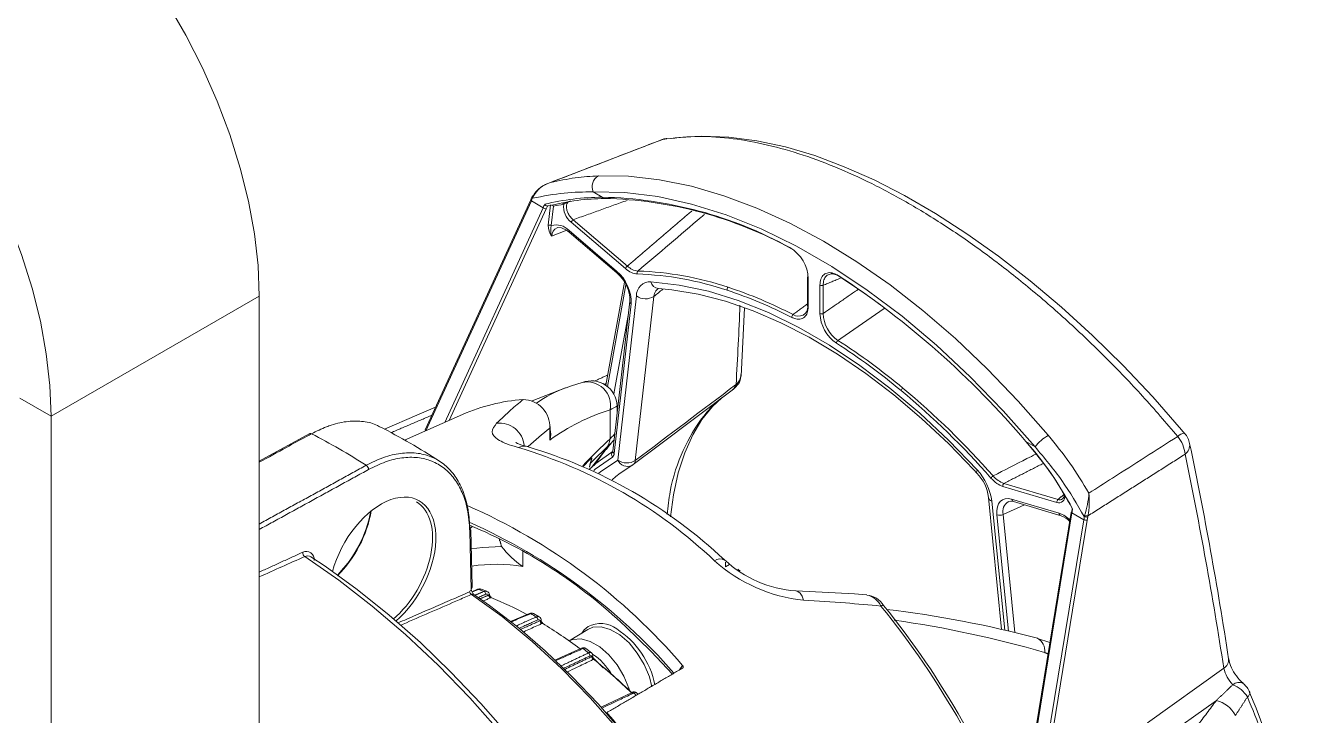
# Model space of a CAD drawing. Extents: x 8 to 113, y 2 to 87.
# Drawn here: x 81.87 to 87.28, y 72.21 to 75.14 of the extents above; entities that cross this region are included whole.
import ezdxf

# ---------------------------------------------------------------- set-up
doc = ezdxf.new("R2010")
doc.units = 0
doc.header["$MEASUREMENT"] = 0
doc.layers.add('OBJECT', color=7, linetype='CONTINUOUS')

msp = doc.modelspace()

# ---------------------------------------------------------------- linework, layer by layer
at = {"layer": 'OBJECT', "linetype": 'Continuous', "lineweight": 15}
for p, q in [((84.5669, 74.6543), (84.0842, 74.4686)), ((84.5871, 74.6606), (84.5897, 74.661)), ((84.0121, 74.4), (83.5643, 73.4232)), ((84.2768, 74.4336), (84.3157, 74.4111)), ((84.0147, 74.3952), (83.567, 73.4189)), ((83.6468, 73.4541), (84.0649, 74.3662)), ((84.0775, 74.3613), (83.6654, 73.4624)), ((84.0649, 74.3662), (84.0147, 74.3952)), ((84.0863, 74.2917), (84.0961, 74.378)), ((84.1089, 74.3731), (84.0995, 74.2903)), ((84.414, 74.1076), (84.1841, 74.3044)), ((84.1926, 74.3153), (84.4225, 74.1185)), ((84.1655, 74.2704), (84.1009, 74.2452)), ((84.1746, 74.2696), (84.3769, 74.0965)), ((84.1757, 74.2626), (84.378, 74.0894)), ((84.1757, 74.2626), (84.1759, 74.2625)), ((84.4108, 74.0497), (84.3311, 73.6119)), ((84.4164, 74.0382), (84.3378, 73.6066)), ((85.1875, 74.0698), (85.1875, 73.9501)), ((85.1904, 74.0657), (85.1904, 73.946)), ((85.2402, 73.9172), (85.2402, 74.0369)), ((85.2542, 74.0368), (85.2542, 73.9171)), ((81.975, 73.4803), (82.8589, 73.9906)), ((82.8589, 69.0922), (82.8589, 73.9906)), ((84.4331, 73.9686), (84.361, 73.3323)), ((84.3816, 73.2941), (84.4606, 73.9914)), ((84.5351, 73.9892), (84.4561, 73.292)), ((84.365, 73.5754), (84.4272, 73.9169)), ((84.4388, 73.9582), (84.3667, 73.3219)), ((84.1596, 73.6006), (84.0185, 73.5453)), ((81.975, 73.4803), (81.8421, 73.5571)), ((81.975, 66.4184), (81.975, 73.4803)), ((83.7227, 73.4877), (83.4753, 73.3783)), ((84.3494, 73.5074), (84.3494, 73.3847)), ((84.3796, 73.4966), (84.3796, 73.5237)), ((84.3814, 73.511), (84.3796, 73.5102)), ((84.0933, 73.4302), (84.0933, 73.3787)), ((84.0951, 73.4048), (84.0951, 73.4362)), ((83.0741, 73.4064), (82.8589, 73.2891)), ((86.115, 73.3724), (86.1539, 73.35)), ((84.2696, 73.2626), (84.3272, 73.3353)), ((84.4452, 73.2734), (84.3915, 73.2383)), ((85.9067, 73.2387), (85.9069, 73.2385)), ((86.2466, 73.1137), (86.0167, 73.1823)), ((86.0219, 73.1952), (86.2517, 73.1266)), ((85.9557, 73.1354), (86.0119, 72.5739)), ((85.9701, 73.12), (86.0251, 72.5711)), ((86.1096, 73.1032), (86.0182, 73.0627)), ((86.0538, 73.1284), (86.2561, 73.068)), ((86.0622, 73.1174), (86.2645, 73.057)), ((86.0414, 72.5676), (85.9919, 73.0616)), ((86.0182, 73.0627), (86.0685, 72.5613)), ((86.3074, 73.0719), (86.1229, 71.9431)), ((86.3107, 73.0697), (86.1262, 71.9409)), ((86.361, 73.0407), (86.3107, 73.0697)), ((83.7645, 73.012), (83.7534, 73.0032)), ((83.7589, 72.7438), (83.7534, 72.991)), ((83.7632, 72.757), (83.7578, 72.9972)), ((86.1764, 71.9119), (86.361, 73.0407)), ((86.3753, 73.0387), (86.1908, 71.91)), ((83.8794, 72.9602), (83.8794, 72.9513)), ((83.979, 72.842), (83.979, 72.9074)), ((84.8385, 72.8407), (84.8385, 72.8607)), ((84.8385, 72.8407), (84.8561, 72.851)), ((84.8915, 72.8301), (84.9013, 72.8221)), ((83.7865, 72.7449), (83.7619, 72.7349)), ((83.8253, 72.7365), (83.8012, 72.7455)), ((84.007, 72.6421), (83.9262, 72.6078)), ((84.0483, 72.6278), (84.024, 72.6419)), ((84.2549, 72.5749), (84.175, 72.5264)), ((86.217, 72.5189), (86.1638, 72.5363)), ((84.2279, 72.4946), (84.1148, 72.4441)), ((84.2699, 72.475), (84.2461, 72.4937)), ((84.6443, 72.4028), (84.657, 72.4209)), ((86.6308, 72.1775), (86.9553, 72.4093)), ((84.4424, 72.3066), (84.3106, 72.2443)), ((84.4677, 72.2989), (84.4612, 72.3055)), ((86.9237, 72.2728), (86.6847, 72.1021))]:
    msp.add_line(p, q, dxfattribs=at)
at = {"layer": 'OBJECT', "linetype": 'Continuous', "lineweight": 15, "flags": 128}
for points in [[(82.8589, 73.9906), (82.8538, 74.1207), (82.8386, 74.2556), (82.8133, 74.3941), (82.7783, 74.535), (82.7338, 74.6772), (82.6801, 74.8194), (82.6178, 74.9604), (82.5474, 75.099), (82.4694, 75.234), (82.3846, 75.3643), (82.2937, 75.4888), (82.1973, 75.6063), (82.0965, 75.716), (81.992, 75.8168), (81.8846, 75.9079), (81.7754, 75.9885), (81.6653, 76.0579)], [(81.975, 73.4803), (81.9699, 73.6104), (81.9547, 73.7453), (81.9295, 73.8838), (81.8944, 74.0248), (81.8499, 74.1669), (81.7962, 74.3091), (81.7339, 74.4501), (81.6635, 74.5887), (81.5855, 74.7238), (81.5007, 74.8541), (81.4098, 74.9785), (81.3135, 75.0961), (81.2126, 75.2057), (81.1081, 75.3065), (81.0007, 75.3976), (80.8916, 75.4782), (80.7814, 75.5477)], [(86.7887, 73.4072), (86.7762, 73.4225), (86.6538, 73.5622), (86.5274, 73.6962), (86.3978, 73.8236), (86.2659, 73.9439), (86.1326, 74.0563), (85.9986, 74.1604), (85.8647, 74.2556), (85.7316, 74.3415), (85.5999, 74.4179), (85.4706, 74.4843), (85.3438, 74.5407), (85.2183, 74.5875), (85.0943, 74.6243), (84.9725, 74.6507), (84.8533, 74.6662), (84.7375, 74.6703), (84.6261, 74.6629), (84.609, 74.6599)], [(84.5666, 74.655), (84.5672, 74.6553), (84.5729, 74.6568)], [(84.5729, 74.6568), (84.5865, 74.6605), (84.5871, 74.6606)], [(84.3, 74.5018), (84.4277, 74.4997), (84.5594, 74.4849), (84.6944, 74.4575), (84.8322, 74.4175), (84.972, 74.3651), (85.1131, 74.3007), (85.255, 74.2245), (85.3969, 74.1369), (85.538, 74.0383), (85.6778, 73.9293), (85.8156, 73.8102), (85.9506, 73.6818), (86.0823, 73.5445), (86.21, 73.3992)], [(84.0147, 74.3952), (84.0135, 74.3963), (84.0126, 74.3974), (84.0121, 74.3984), (84.0119, 74.3994), (84.0121, 74.4)], [(84.0172, 74.4114), (84.016, 74.4086), (84.0121, 74.4)], [(84.0198, 74.4066), (84.0186, 74.4077), (84.0177, 74.4088), (84.0172, 74.4099), (84.0171, 74.4108), (84.0172, 74.4115)], [(84.0192, 74.4158), (84.0178, 74.4127), (84.0173, 74.4114)], [(84.0215, 74.4114), (84.0204, 74.4124), (84.0196, 74.4135), (84.0192, 74.4144), (84.0191, 74.4153), (84.0192, 74.4158), (84.0193, 74.416), (84.02, 74.4165), (84.0209, 74.4168), (84.0221, 74.4169)], [(86.1539, 73.35), (86.0186, 73.5035), (85.8788, 73.6477), (85.7353, 73.7818), (85.5888, 73.905), (85.4403, 74.0166), (85.2905, 74.1161), (85.1402, 74.2028), (84.9904, 74.2763), (84.8419, 74.3362), (84.6954, 74.382), (84.5519, 74.4137), (84.4121, 74.4309), (84.2768, 74.4336)], [(84.124, 74.2804), (84.1275, 74.2823), (84.1424, 74.2815), (84.1646, 74.2711), (84.1757, 74.2626)], [(85.498, 73.9539), (85.4271, 74.0049), (85.324, 74.0737)], [(84.5225, 74.052), (84.643, 74.0379), (84.7667, 74.0111), (84.8931, 73.972), (85.0212, 73.9206), (85.1505, 73.8573), (85.2802, 73.7824), (85.4095, 73.6965), (85.5376, 73.5999), (85.6639, 73.4932), (85.7877, 73.377), (85.9081, 73.2521)], [(84.5506, 74.0218), (84.551, 74.0223), (84.5534, 74.0225), (84.555, 74.0223)], [(84.5546, 74.0225), (84.6115, 74.0173), (84.7237, 73.9988), (84.8388, 73.9692), (84.956, 73.9288), (85.0748, 73.8776), (85.1947, 73.816), (85.315, 73.7441), (85.435, 73.6624), (85.5541, 73.5713), (85.6716, 73.4713), (85.787, 73.3627), (85.8938, 73.2526), (85.9067, 73.2387)], [(84.9054, 73.65), (84.9148, 73.8247), (84.9192, 73.9415)], [(84.2298, 73.6238), (84.1847, 73.6099), (84.1621, 73.6004)], [(84.4471, 73.2747), (84.5537, 73.3552), (84.873, 73.5959)], [(84.8708, 73.5943), (84.8766, 73.5988), (84.8778, 73.6001)], [(84.605, 73.0529), (84.6179, 73.1462), (84.6387, 73.2397), (84.6663, 73.325), (84.7, 73.401), (84.7392, 73.4665), (84.7835, 73.5217), (84.8242, 73.5592)], [(83.6079, 73.5183), (83.5284, 73.4843), (83.3908, 73.4254)], [(83.5666, 73.4186), (83.5656, 73.4195), (83.5648, 73.4206), (83.5643, 73.4217), (83.5641, 73.4226), (83.5643, 73.4232)], [(86.7891, 73.4082), (86.7892, 73.408), (86.7893, 73.4078)], [(83.998, 73.3515), (83.9746, 73.358), (83.9563, 73.3651), (83.9492, 73.3688), (83.9497, 73.3683)], [(84.2604, 73.2539), (84.289, 73.2797), (84.3626, 73.3325)], [(84.2677, 73.2828), (84.2854, 73.301), (84.3283, 73.3415)], [(84.2811, 73.2712), (84.3168, 73.3211), (84.3285, 73.3344)], [(84.3272, 73.3353), (84.3346, 73.3424), (84.3378, 73.3464)], [(84.338, 73.3462), (84.3465, 73.3575), (84.3546, 73.3674)], [(84.3609, 73.3325), (84.3607, 73.3309), (84.3608, 73.331)], [(84.3586, 73.3071), (84.286, 73.255), (84.2805, 73.2503)], [(84.301, 73.238), (84.3077, 73.2436), (84.3816, 73.2941)], [(84.3915, 73.2383), (84.3735, 73.2243), (84.3572, 73.2106)], [(85.9081, 73.2521), (85.9059, 73.2465), (85.9054, 73.242), (85.9065, 73.2389), (85.9067, 73.2387)], [(86.0419, 73.1168), (86.0496, 73.1193), (86.0622, 73.1174)], [(86.3074, 73.0719), (86.3074, 73.072), (86.3078, 73.0724), (86.3084, 73.0726), (86.3094, 73.0728)], [(86.3107, 73.0697), (86.3095, 73.0702), (86.3085, 73.0707), (86.3078, 73.0712), (86.3074, 73.0716), (86.3074, 73.0719)], [(84.9117, 70.1925), (84.8579, 70.3789), (84.7952, 70.5659), (84.7237, 70.7528), (84.6438, 70.9385), (84.5558, 71.1222), (84.4602, 71.3032), (84.3574, 71.4805), (84.2479, 71.6532), (84.1322, 71.8208), (84.0108, 71.9822), (83.8843, 72.1369), (83.7533, 72.284), (83.6183, 72.4229), (83.4801, 72.5529), (83.3392, 72.6735), (83.1964, 72.784), (83.0522, 72.884)], [(84.9219, 70.2225), (84.9049, 70.2852), (84.8509, 70.4617), (84.7889, 70.6384), (84.7191, 70.8146), (84.6419, 70.9895), (84.5576, 71.1625), (84.4665, 71.3328), (84.369, 71.4997), (84.2655, 71.6626), (84.1564, 71.8207), (84.0421, 71.9735), (83.9232, 72.1202), (83.8001, 72.2604), (83.6732, 72.3934), (83.5432, 72.5186), (83.4105, 72.6357), (83.2756, 72.7439), (83.1391, 72.843), (83.0788, 72.8832)], [(83.8877, 72.927), (83.8065, 72.9233), (83.7596, 72.9167)], [(85.0941, 70.8818), (85.0332, 71.0505), (84.9632, 71.2183), (84.8847, 71.3843), (84.7981, 71.5473), (84.704, 71.7064), (84.603, 71.8605), (84.4958, 72.0086), (84.3829, 72.1499), (84.2651, 72.2833), (84.1432, 72.4082), (84.018, 72.5236), (83.8902, 72.6288), (83.7606, 72.7233)], [(85.0999, 70.8889), (85.0715, 70.9706), (85.0117, 71.1255), (84.9444, 71.2793), (84.8699, 71.4313), (84.7888, 71.5804), (84.7014, 71.7261), (84.6081, 71.8674), (84.5095, 72.0037), (84.4061, 72.1342), (84.2985, 72.2583), (84.1871, 72.3751), (84.0727, 72.4842), (83.9557, 72.585), (83.8369, 72.6768), (83.7709, 72.7234)], [(85.1383, 72.7379), (85.1466, 72.7359), (85.1561, 72.7283), (85.1643, 72.7155), (85.1709, 72.6983)], [(85.4392, 72.7215), (85.3876, 72.7252), (85.1387, 72.7379)], [(85.5105, 72.6766), (85.51, 72.677), (85.5084, 72.6772), (85.506, 72.6768), (85.5031, 72.6757), (85.4995, 72.674)], [(84.2284, 72.5588), (84.2388, 72.5726), (84.2556, 72.5867)], [(84.5268, 72.3309), (84.5158, 72.3736), (84.4941, 72.4254), (84.4647, 72.4743), (84.4294, 72.5172), (84.3903, 72.5513), (84.3499, 72.5746), (84.3109, 72.5856), (84.2755, 72.5835), (84.2549, 72.5749)], [(84.4144, 72.5863), (84.5238, 72.4811), (84.6142, 72.3851)], [(84.175, 72.5262), (84.191, 72.5324), (84.2261, 72.5344), (84.2648, 72.5235), (84.3048, 72.5004), (84.3435, 72.4666), (84.3785, 72.4241), (84.4076, 72.3757), (84.4291, 72.3244), (84.4324, 72.3137)], [(84.3194, 72.4116), (84.2834, 72.4484), (84.2776, 72.4521)], [(87.1833, 70.795), (87.2084, 70.8611), (87.2413, 70.9799), (87.2646, 71.1053), (87.2779, 71.2366), (87.2811, 71.3725), (87.2741, 71.5121), (87.257, 71.6537), (87.2302, 71.7976), (87.1937, 71.9438), (87.1478, 72.0915), (87.093, 72.2397), (87.0641, 72.3071)]]:
    msp.add_lwpolyline(points, dxfattribs=at)
at = {"layer": 'OBJECT', "linetype": 'Continuous', "lineweight": 15}
for centre, radius, start, end in [((84.6029, 74.5618), 0.1, 102.4577, 111.0242), ((84.1288, 74.3583), 0.1197, 105.7161, 153.6934), ((84.1288, 74.354), 0.1239, 105.2073, 149.482), ((84.3261, 74.4548), 0.0537, 119.0715, 203.2926), ((84.3242, 73.329), 1.0821, 90.4494, 103.4929), ((84.2787, 72.6857), 1.7258, 61.1054, 88.7712), ((84.3237, 74.4134), 0.00833, 195.7798, 255.5428), ((84.2882, 72.6864), 1.7197, 61.1054, 88.7712), ((84.0785, 74.3825), 0.0212, 230.1882, 267.376), ((84.0851, 74.3879), 0.0149, 206.3865, 261.4757), ((84.0987, 74.3655), 0.0127, 36.718, 66.8602), ((84.3181, 73.3468), 1.0474, 99.1252, 101.5213), ((84.1441, 74.3785), 0.00833, 17.4996, 94.9549), ((84.2368, 74.3715), 0.0854, 173.6344, 231.8504), ((84.1943, 74.3324), 0.0644, 101.8622, 131.0658), ((84.0916, 74.2785), 0.0142, 56.0662, 111.5919), ((84.1596, 74.2892), 0.0733, 177.9851, 216.8286), ((84.1747, 74.2701), 0.0779, 164.9478, 198.6494), ((84.1206, 74.22), 0.0734, 42.5729, 106.6567), ((84.2032, 74.2983), 0.02, 121.9683, 162.3246), ((84.1415, 74.2446), 0.0405, 115.1245, 179.2041), ((84.1809, 74.2671), 0.00679, 157.5805, 220.7759), ((85.0321, 74.0602), 0.1585, 1.9904, 59.4694), ((84.3832, 74.0939), 0.00679, 157.5805, 220.7759), ((84.2646, 73.9632), 0.1743, 358.3571, 49.8861), ((84.2809, 73.9722), 0.1522, 358.6366, 50.3508), ((84.4331, 74.1015), 0.02, 121.9683, 162.3246), ((84.4747, 74.1709), 0.074, 225.1246, 264.3501), ((84.4752, 74.0886), 0.0117, 132.0412, 199.8123), ((84.4211, 72.7513), 1.3341, 71.4333, 88.1489), ((84.4241, 72.7585), 1.3395, 71.4333, 88.1489), ((85.1921, 74.0694), 0.0046, 125.103, 175.7252), ((83.3093, 71.0065), 3.6701, 40.1381, 56.8139), ((84.5199, 73.9927), 0.0593, 87.4386, 181.3351), ((84.5597, 74.0602), 0.038, 192.4829, 262.3108), ((84.8591, 74.0179), 0.0134, 129.5239, 188.7399), ((84.2643, 72.2493), 1.8731, 62.6013, 71.7582), ((85.1924, 74.0702), 0.00494, 185.0949, 246.2252), ((85.2473, 74.0506), 0.0154, 242.668, 296.6042), ((84.4446, 73.9682), 0.0116, 178.1415, 239.7754), ((84.4995, 74.0471), 0.068, 235.0997, 301.597), ((84.2619, 72.2441), 1.8655, 62.6013, 71.7582), ((85.1353, 73.9005), 0.0149, 127.5737, 180.2571), ((85.1489, 73.9457), 0.0403, 235.7823, 1.8905), ((85.1924, 73.9505), 0.00494, 185.0949, 246.2252), ((85.4, 73.9231), 0.1599, 182.1051, 235.856), ((85.2473, 73.9309), 0.0154, 242.668, 296.6042), ((85.3977, 73.9208), 0.1435, 181.4716, 235.7255), ((85.3265, 73.7891), 0.0163, 126.231, 173.9205), ((83.8024, 71.4481), 2.786, 50.2254, 57.2323), ((83.8029, 71.4501), 2.7973, 50.2254, 57.2323), ((84.8376, 73.6548), 0.0671, 306.2302, 2.1013), ((84.336, 73.1158), 0.5158, 109.7744, 125.5616), ((84.2518, 73.5267), 0.0995, 348.8126, 102.7739), ((84.2691, 73.5211), 0.1097, 1.4101, 110.9314), ((84.8575, 73.615), 0.0245, 308.8639, 356.0068), ((84.8651, 73.6141), 0.019, 305.3725, 2.6773), ((85.6035, 73.5839), 0.0195, 124.3821, 163.8019), ((83.376, 70.9409), 3.4487, 41.3088, 50.1718), ((83.3747, 70.9408), 3.4626, 41.3088, 50.1718), ((84.0377, 72.7669), 0.7867, 94.2427, 113.6074), ((83.977, 73.435), 0.1164, 357.6347, 88.761), ((84.5984, 72.6926), 0.852, 106.9894, 126.3552), ((82.158, 71.0421), 2.6834, 56.8631, 63.1368), ((83.8783, 73.3448), 0.1068, 5.9003, 95.9654), ((85.5155, 71.6656), 2.2664, 128.8662, 131.9383), ((84.0841, 73.4363), 0.0111, 326.7503, 359.2801), ((84.0069, 73.4034), 0.0899, 344.0517, 15.9483), ((83.0771, 73.3997), 0.00732, 57.7875, 114.3608), ((81.6629, 70.6812), 3.0717, 57.5009, 62.5045), ((84.2824, 73.3908), 0.0673, 312.9898, 354.8607), ((84.2401, 73.4642), 0.1503, 307.2284, 327.3822), ((86.2897, 73.2517), 0.1676, 118.4064, 144.1319), ((86.7926, 73.3623), 0.046, 94.3265, 135.7273), ((86.6552, 73.3074), 0.1359, 4.7706, 39.8442), ((86.7124, 73.344), 0.1, 11.8341, 39.9346), ((83.9838, 73.297), 0.056, 76.3371, 115.8525), ((83.3687, 71.3616), 2.0717, 46.5716, 73.4337), ((83.4087, 71.3595), 2.077, 46.6381, 73.5447), ((84.6388, 73.1086), 0.3854, 138.7537, 143.9601), ((84.3738, 73.3178), 0.0186, 132.1841, 215.2379), ((84.3725, 73.3318), 0.0115, 177.8423, 239.799), ((86.7619, 73.3581), 0.0488, 306.1626, 7.5931), ((70.0217, 69.813), 17.1315, 8.71692, 11.80816), ((69.9019, 69.8308), 17.2737, 8.72084, 11.80453), ((83.3004, 73.2531), 0.0228, 2.19, 55.3923), ((86.146, 72.8), 1.9413, 164.972, 166.1607), ((85.0629, 73.0817), 0.8217, 164.4699, 167.1027), ((84.4205, 73.3499), 0.068, 235.0997, 301.597), ((84.4233, 73.313), 0.0458, 204.3691, 293.8334), ((84.417, 73.3145), 0.05, 299.7859, 307.1133), ((84.4319, 73.2935), 0.0243, 308.9292, 356.299), ((85.7935, 73.1211), 0.1626, 5.1084, 45.9962), ((85.7316, 73.0888), 0.2405, 7.4502, 42.7782), ((85.9917, 73.2011), 0.0301, 122.158, 147.1317), ((86.0537, 73.2916), 0.1016, 219.8458, 251.7334), ((86.0295, 73.1846), 0.013, 125.9321, 190.2028), ((86.0036, 73.1777), 0.3798, 341.7689, 356.3813), ((86.046, 73.1206), 0.3382, 349.1287, 5.6234), ((82.7211, 70.7723), 2.5427, 40.4179, 66.3136), ((85.9756, 73.1395), 0.0203, 190.938, 254.2904), ((86.0662, 73.0749), 0.0495, 120.7083, 194.2169), ((86.0669, 73.1297), 0.0131, 185.5869, 249.2858), ((86.2594, 73.116), 0.013, 125.9321, 190.2028), ((86.2545, 73.1377), 0.0252, 251.7234, 12.1173), ((86.2591, 73.1438), 0.0187, 246.9548, 5.6248), ((82.8131, 73.1767), 0.5296, 315.2627, 349.2481), ((82.8249, 73.1691), 0.5178, 314.9655, 349.9733), ((86.0037, 73.0945), 0.0349, 250.2203, 294.5679), ((86.2182, 72.9568), 0.1175, 43.4464, 71.1789), ((86.2692, 73.0693), 0.0132, 185.6681, 248.1226), ((86.2411, 72.9808), 0.0797, 41.1228, 72.927), ((86.3741, 73.0863), 0.0343, 251.1212, 275.5498), ((86.3774, 73.0991), 0.0424, 251.9213, 270.976), ((82.7376, 70.7479), 2.4971, 41.0773, 66.0623), ((82.9285, 71.0269), 2.1541, 46.3823, 67.5188), ((83.7506, 72.9962), 0.00726, 7.1449, 67.2145), ((83.7505, 72.9977), 0.00728, 293.3827, 355.6074), ((86.3731, 73.0763), 0.0376, 251.2281, 273.442), ((91.1975, 54.382), 20.2156, 113.76096, 114.36097), ((83.0584, 72.8721), 0.0336, 352.0949, 116.2745), ((83.0648, 72.9012), 0.0213, 177.2106, 233.8026), ((83.0645, 72.8609), 0.0261, 57.2321, 117.9644), ((84.1924, 73.1626), 0.3851, 217.7072, 236.3537), ((83.8642, 72.1385), 0.7128, 80.7271, 98.3053), ((84.8163, 72.836), 0.0382, 60.5243, 127.6905), ((85.2398, 73.3629), 0.6682, 228.024, 264.0821), ((85.1711, 73.23), 0.4924, 227.0389, 266.188), ((83.5436, 72.8881), 0.2592, 323.534, 326.1871), ((83.7724, 72.7414), 0.0217, 199.9322, 236.8995), ((83.7878, 72.7464), 0.0285, 182.6505, 233.658), ((83.7659, 72.7141), 0.0106, 61.5565, 120.1051), ((83.7881, 72.7407), 0.00453, 67.3617, 110.9185), ((83.7945, 72.732), 0.0148, 62.35, 122.1877), ((83.3512, 71.535), 1.2869, 68.9492, 70.0722), ((83.8194, 72.725), 0.0125, 64.1165, 118.0502), ((83.8073, 72.724), 0.0135, 0.3893, 62.9301), ((83.825, 72.7155), 0.00955, 29.9227, 115.9442), ((83.8197, 72.7191), 0.018, 358.4056, 73.4417), ((83.8468, 72.7204), 0.0135, 180.4721, 242.4407), ((83.8472, 72.7214), 0.0124, 184.8262, 250.6063), ((85.4238, 72.6383), 0.0837, 25.2206, 79.4416), ((85.4317, 72.6306), 0.0903, 29.9881, 84.9166), ((83.8471, 72.7194), 0.00895, 185.7618, 249.2679), ((83.304, 71.3625), 1.451, 61.5489, 68.1894), ((82.6175, 70.3465), 3.7045, 20.1933, 38.9238), ((82.6541, 70.3681), 3.6726, 20.3477, 38.9446), ((84.0149, 72.6277), 0.0165, 57.0018, 118.5634), ((84.0088, 72.6373), 0.0052, 56.0489, 110.3574), ((83.1713, 71.1581), 1.705, 59.5372, 60.4682), ((84.0417, 72.6171), 0.0122, 60.1907, 119.2612), ((84.0281, 72.6162), 0.0138, 355.0401, 56.7499), ((84.046, 72.6082), 0.00785, 27.8157, 120.9652), ((84.0411, 72.6139), 0.0156, 350.7302, 64.1359), ((84.0667, 72.6107), 0.0139, 175.0838, 236.304), ((84.0671, 72.612), 0.0127, 179.5846, 244.2096), ((84.0657, 72.6109), 0.00882, 176.8896, 242.333), ((84.9859, 68.1113), 4.5798, 75.0946, 83.2536), ((84.9066, 68.0422), 4.6175, 73.8028, 81.9172), ((83.0861, 70.9824), 1.8894, 53.1386, 58.9177), ((84.3083, 72.4855), 0.1142, 52.9551, 117.5099), ((84.1774, 72.266), 0.3692, 11.3609, 57.2718), ((86.1367, 72.4851), 0.0586, 351.5499, 62.274), ((84.2364, 72.4817), 0.0151, 49.5759, 123.9318), ((84.2299, 72.4889), 0.00602, 46.7578, 109.0981), ((82.9161, 70.7813), 2.1605, 51.6161, 52.4111), ((84.2639, 72.4645), 0.012, 61.8563, 121.335), ((84.2492, 72.4642), 0.0135, 348.4854, 51.6696), ((84.2621, 72.464), 0.0134, 343.015, 56.1113), ((84.2852, 72.4568), 0.0135, 168.4926, 231.2498), ((84.2856, 72.4583), 0.0124, 173.287, 238.9142), ((84.1111, 72.2358), 0.2858, 31.2831, 55.0671), ((84.2834, 72.4586), 0.0083, 169.8386, 234.2063), ((82.8279, 70.639), 2.3193, 45.832, 51.3254), ((86.932, 72.4466), 0.044, 301.9973, 4.2793), ((87.1297, 72.4757), 0.1558, 189.703, 219.0698), ((82.8108, 70.628), 2.3383, 45.774, 51.0988), ((87.1114, 72.4503), 0.1613, 194.7082, 223.2327), ((87.0201, 72.3081), 0.0411, 64.576, 129.6654), ((87.1123, 72.4432), 0.1226, 212.3929, 232.7659), ((86.974, 72.2682), 0.1, 23.1474, 50.057), ((84.4512, 72.2948), 0.0145, 45.2445, 127.5268), ((84.4445, 72.3002), 0.00674, 37.8783, 108.7326), ((82.6401, 70.4677), 2.5785, 45.1075, 45.4222), ((86.9462, 72.2201), 0.1288, 31.7122, 68.2882), ((87.0444, 72.3061), 0.0215, 301.8699, 4.6323), ((86.8927, 72.1503), 0.1264, 27.5641, 75.79), ((81.5366, 69.7524), 3.7316, 36.1736, 41.4155)]:
    msp.add_arc(centre, radius, start, end, dxfattribs=at)
for centre, major_axis, ratio, start_param, end_param in [((83.6646, 74.3788), (0.3405, 0.3766), 0.56047, 5.220225, 5.247274), ((83.7149, 74.3498), (0.3405, 0.3766), 0.56047, 5.220225, 5.256122), ((83.721, 74.3443), (0.3456, 0.3853), 0.561109, 5.218094, 5.245705), ((107.4884, 90.0145), (32.2584, 24.4969), 0.038203, 2.331376, 2.333063), ((74.1004, 64.79), (8.6282, 14.9683), 0.435073, 5.566891, 5.59383), ((84.3137, 72.4666), (8.4025, 6.3995), 0.05409, 1.461995, 1.512692), ((83.6239, 71.2078), (1.1587, 2.3666), 0.229586, 0.529539, 0.636375), ((83.3817, 72.8392), (0.1541, 0.2834), 0.590791, 4.1393, 8.228245), ((83.3746, 72.8431), (0.1491, 0.2747), 0.591211, 4.125987, 6.267634), ((86.0732, 73.0259), (-0.0584, 0.0996), 0.576929, 5.729177, 7.181908), ((86.0009, 73.0281), (0.161, 0.4919), 0.560082, 4.983264, 5.010875), ((86.0087, 73.0256), (0.1561, 0.4831), 0.559424, 4.981148, 5.017046), ((86.059, 72.9966), (0.1561, 0.4831), 0.559424, 4.981148, 5.008197), ((86.0668, 72.994), (0.161, 0.4919), 0.560082, 4.983264, 5.010313)]:
    msp.add_ellipse(centre, major_axis=major_axis, ratio=ratio, start_param=start_param, end_param=end_param, dxfattribs=at)
for points, knots in [([(86.7596, 73.3945), (86.7103, 73.452), (86.6114, 73.5676), (86.4544, 73.731), (86.2917, 73.8866), (86.126, 74.0301), (85.9599, 74.1603), (85.7937, 74.2773), (85.6263, 74.3815), (85.462, 74.47), (85.3027, 74.5424), (85.1486, 74.5989), (84.9979, 74.6399), (84.8504, 74.6644), (84.7071, 74.6725), (84.6178, 74.662), (84.5729, 74.6568)], [0, 0, 0, 0, 0.069874, 0.140224, 0.21209, 0.284485, 0.354361, 0.42473, 0.496663, 0.569139, 0.63829, 0.70792, 0.779053, 0.850702, 0.925062, 1, 1, 1, 1]), ([(84.5729, 74.6568), (84.5208, 74.6368), (84.3619, 74.5757), (84.203, 74.5146), (84.0963, 74.4736)], [0, 0, 0, 0, 0.328344, 1, 1, 1, 1]), ([(84.0963, 74.4736), (84.1315, 74.481), (84.2021, 74.4959), (84.2673, 74.4998), (84.3, 74.5018)], [0, 0, 0, 0, 0.497922, 1, 1, 1, 1]), ([(84.2768, 74.4336), (84.2364, 74.4332), (84.1552, 74.4325), (84.0651, 74.4153), (84.0198, 74.4066)], [0, 0, 0, 0, 0.497068, 1, 1, 1, 1]), ([(84.3251, 74.4057), (84.2873, 74.4042), (84.2113, 74.4012), (84.1271, 74.3828), (84.0847, 74.3736)], [0, 0, 0, 0, 0.497105, 1, 1, 1, 1]), ([(84.0847, 74.3736), (84.0841, 74.3734), (84.0834, 74.3732), (84.0828, 74.3732), (84.0828, 74.3732)], [0, 0, 0, 0, 0.996406, 1, 1, 1, 1]), ([(84.1707, 74.39), (84.1687, 74.3877), (84.1645, 74.3827), (84.1629, 74.3704), (84.1651, 74.3559), (84.1712, 74.3408), (84.1805, 74.3263), (84.1885, 74.319), (84.1926, 74.3153)], [0, 0, 0, 0, 0.14922, 0.318294, 0.484718, 0.651817, 0.822499, 1, 1, 1, 1]), ([(84.7493, 74.3373), (84.7449, 74.3336), (84.6508, 74.2537), (84.5569, 74.1736), (84.4674, 74.0973)], [0, 0, 0, 0, 0.046161, 1, 1, 1, 1]), ([(84.4642, 74.0847), (84.4562, 74.0858), (84.4399, 74.0881), (84.4227, 74.101), (84.414, 74.1076)], [0, 0, 0, 0, 0.49149, 1, 1, 1, 1]), ([(85.2402, 74.0369), (85.2411, 74.0462), (85.2427, 74.0647), (85.2556, 74.0833), (85.2746, 74.0917), (85.2966, 74.0898), (85.3115, 74.0816), (85.3181, 74.078)], [0, 0, 0, 0, 0.209995, 0.420029, 0.629032, 0.83643, 1, 1, 1, 1]), ([(85.324, 74.0737), (85.3192, 74.0764), (85.3069, 74.0833), (85.288, 74.0864), (85.2702, 74.0806), (85.2581, 74.0655), (85.2543, 74.0489), (85.2542, 74.0386), (85.2542, 74.0368)], [0, 0, 0, 0, 0.130808, 0.33633, 0.541944, 0.748684, 0.957289, 1, 1, 1, 1]), ([(84.5515, 74.0209), (84.5483, 74.0185), (84.5398, 74.012), (84.5369, 73.9981), (84.5351, 73.9892)], [0, 0, 0, 0, 0.363663, 1, 1, 1, 1]), ([(85.1904, 73.946), (85.1896, 73.9367), (85.188, 73.9182), (85.175, 73.8997), (85.1561, 73.8912), (85.1365, 73.893), (85.1243, 73.8986), (85.1204, 73.9004)], [0, 0, 0, 0, 0.224518, 0.449077, 0.672569, 0.894408, 1, 1, 1, 1]), ([(84.8841, 73.615), (84.8904, 73.6215), (84.9022, 73.6338), (84.9043, 73.6498), (84.9052, 73.6573)], [0, 0, 0, 0, 0.530669, 1, 1, 1, 1]), ([(83.9795, 73.5514), (83.9624, 73.5369), (83.9252, 73.5055), (83.8875, 73.4701), (83.8672, 73.451)], [0, 0, 0, 0, 0.460735, 1, 1, 1, 1]), ([(84.5914, 73.0625), (84.5951, 73.0957), (84.6063, 73.1981), (84.6568, 73.3412), (84.7284, 73.464), (84.7943, 73.5376), (84.8302, 73.5637), (84.8435, 73.5734)], [0, 0, 0, 0, 0.140486, 0.433831, 0.735581, 0.902506, 1, 1, 1, 1]), ([(84.3494, 73.5074), (84.3587, 73.5125), (84.3768, 73.5225), (84.3783, 73.5233), (84.379, 73.5238)], [0, 0, 0, 0, 0.511395, 1, 1, 1, 1]), ([(83.3701, 73.4351), (83.3671, 73.437), (83.3475, 73.4502), (83.3028, 73.4594), (83.2372, 73.4611), (83.1829, 73.4489), (83.1306, 73.4307), (83.1023, 73.4165), (83.081, 73.4059)], [0, 0, 0, 0, 0.040762, 0.275666, 0.503135, 0.737231, 0.802471, 1, 1, 1, 1]), ([(83.8672, 73.451), (83.8579, 73.4384), (83.8393, 73.413), (83.8674, 73.3806), (83.9161, 73.3591), (83.9532, 73.3491), (83.9594, 73.3474)], [0, 0, 0, 0, 0.304165, 0.612213, 0.935018, 1, 1, 1, 1]), ([(83.081, 73.4059), (83.074, 73.402), (83.0385, 73.3827), (82.9645, 73.3424), (82.8975, 73.3059), (82.8589, 73.2848)], [0, 0, 0, 0, 0.095642, 0.47821, 1, 1, 1, 1]), ([(84.0946, 73.4049), (84.0945, 73.3963), (84.0945, 73.3875), (84.0934, 73.3789), (84.0933, 73.3787)], [0, 0, 0, 0, 0.982485, 1, 1, 1, 1]), ([(84.3695, 73.4076), (84.3693, 73.4073), (84.3672, 73.4031), (84.3579, 73.3935), (84.3494, 73.3847)], [0, 0, 0, 0, 0.078553, 1, 1, 1, 1]), ([(86.115, 73.3724), (86.1521, 73.3278), (86.2266, 73.2381), (86.2843, 73.1377), (86.3134, 73.0872)], [0, 0, 0, 0, 0.497109, 1, 1, 1, 1]), ([(86.3131, 73.0872), (86.285, 73.1367), (86.2283, 73.2365), (86.155, 73.3257), (86.118, 73.3706)], [0, 0, 0, 0, 0.496651, 1, 1, 1, 1]), ([(86.21, 73.3992), (86.2415, 73.3603), (86.3047, 73.2823), (86.3566, 73.1967), (86.3826, 73.1537)], [0, 0, 0, 0, 0.498142, 1, 1, 1, 1]), ([(86.3826, 73.1537), (86.4159, 73.175), (86.5416, 73.2553), (86.6673, 73.3355), (86.7596, 73.3945)], [0, 0, 0, 0, 0.265214, 1, 1, 1, 1]), ([(83.3133, 73.2718), (83.3377, 73.2838), (83.3871, 73.3081), (83.4589, 73.3248), (83.5272, 73.3263), (83.5888, 73.3113), (83.6431, 73.2802), (83.6876, 73.2343), (83.722, 73.1742), (83.7392, 73.1193), (83.7501, 73.0621), (83.752, 73.0284), (83.7534, 73.0029)], [0, 0, 0, 0, 0.107203, 0.217517, 0.324717, 0.435019, 0.542339, 0.652756, 0.760378, 0.8711, 0.902397, 1, 1, 1, 1]), ([(84.3586, 73.3071), (84.3607, 73.3088), (84.3648, 73.3122), (84.3661, 73.3187), (84.3667, 73.3219)], [0, 0, 0, 0, 0.519167, 1, 1, 1, 1]), ([(85.9757, 73.2265), (86.0237, 73.2511), (86.084, 73.2819), (86.1443, 73.3128), (86.1567, 73.3192)], [0, 0, 0, 0, 0.793902, 1, 1, 1, 1]), ([(86.363, 73.0539), (86.3328, 73.1057), (86.2719, 73.2102), (86.1934, 73.3032), (86.1539, 73.35)], [0, 0, 0, 0, 0.496567, 1, 1, 1, 1]), ([(83.7534, 72.991), (83.751, 73.0236), (83.7467, 73.0839), (83.7224, 73.1579), (83.6893, 73.2167), (83.6454, 73.2617), (83.5927, 73.2922), (83.5322, 73.307), (83.4659, 73.3058), (83.3955, 73.2894), (83.3472, 73.2658), (83.3231, 73.2539)], [0, 0, 0, 0, 0.128819, 0.238011, 0.347201, 0.456082, 0.564961, 0.673719, 0.782475, 0.891238, 1, 1, 1, 1]), ([(84.2342, 73.2669), (84.2459, 73.2787), (84.2583, 73.2911), (84.2705, 73.3029), (84.271, 73.3034)], [0, 0, 0, 0, 0.956801, 1, 1, 1, 1]), ([(84.2701, 73.2943), (84.2702, 73.2946), (84.2712, 73.2971), (84.2714, 73.3004), (84.2716, 73.3033)], [0, 0, 0, 0, 0.110049, 1, 1, 1, 1]), ([(84.2716, 73.3033), (84.2716, 73.3033), (84.2716, 73.3033), (84.2716, 73.3035), (84.2714, 73.3037), (84.2712, 73.3035), (84.271, 73.3034)], [0, 0, 0, 0, 0.054632, 0.112789, 0.553218, 1, 1, 1, 1]), ([(86.0167, 73.1823), (86.0082, 73.1858), (85.991, 73.1927), (85.9747, 73.2091), (85.9665, 73.2174)], [0, 0, 0, 0, 0.49412, 1, 1, 1, 1]), ([(86.3134, 73.0872), (86.3133, 73.0872), (86.3127, 73.0871), (86.3114, 73.0868), (86.31, 73.0865), (86.3095, 73.0864), (86.3099, 73.0863), (86.311, 73.0865), (86.3115, 73.0866)], [0, 0, 0, 0, 0.009424, 0.151965, 0.38086, 0.592581, 0.796138, 1, 1, 1, 1]), ([(83.7606, 72.7233), (83.7573, 72.7218), (83.7352, 72.7122), (83.6383, 72.6702), (83.5412, 72.628), (83.4629, 72.594), (83.4594, 72.5925)], [0, 0, 0, 0, 0.033015, 0.219562, 0.965751, 1, 1, 1, 1]), ([(83.7589, 72.7438), (83.7602, 72.746), (83.7627, 72.7502), (83.763, 72.7548), (83.7631, 72.757)], [0, 0, 0, 0, 0.522666, 1, 1, 1, 1]), ([(83.7898, 72.7448), (83.785, 72.7429), (83.7759, 72.7392), (83.7668, 72.7355), (83.7626, 72.7337)], [0, 0, 0, 0, 0.531397, 1, 1, 1, 1]), ([(83.8013, 72.745), (83.7999, 72.7456), (83.7964, 72.7469), (83.7923, 72.7456), (83.7898, 72.7448)], [0, 0, 0, 0, 0.389844, 1, 1, 1, 1]), ([(83.8348, 72.7204), (83.835, 72.7204), (83.8357, 72.7205), (83.8369, 72.7203), (83.8379, 72.7195), (83.838, 72.7187), (83.8381, 72.7183)], [0, 0, 0, 0, 0.051657, 0.348866, 0.693238, 1, 1, 1, 1]), ([(83.8405, 72.7084), (83.8358, 72.7064), (83.8257, 72.7021), (83.8157, 72.6978), (83.8104, 72.6956)], [0, 0, 0, 0, 0.469913, 1, 1, 1, 1]), ([(83.8439, 72.7111), (83.8439, 72.7111), (83.8442, 72.711), (83.8442, 72.7107), (83.8437, 72.7102), (83.8432, 72.7097), (83.8431, 72.7097)], [0, 0, 0, 0, 0.022172, 0.533615, 0.933205, 1, 1, 1, 1]), ([(85.4995, 72.674), (85.4493, 72.6785), (85.3404, 72.6885), (85.2303, 72.6949), (85.1709, 72.6983)], [0, 0, 0, 0, 0.460735, 1, 1, 1, 1]), ([(84.0117, 72.6416), (84.007, 72.6396), (83.9833, 72.6296), (83.9555, 72.6178), (83.9325, 72.608), (83.9283, 72.6062)], [0, 0, 0, 0, 0.170147, 0.850736, 1, 1, 1, 1]), ([(84.0242, 72.6416), (84.0224, 72.6424), (84.0188, 72.6439), (84.0141, 72.6424), (84.0117, 72.6416)], [0, 0, 0, 0, 0.487767, 1, 1, 1, 1]), ([(84.0544, 72.6121), (84.0545, 72.6121), (84.0551, 72.6122), (84.0561, 72.6122), (84.0568, 72.6119), (84.0567, 72.6114), (84.0567, 72.6113)], [0, 0, 0, 0, 0.060777, 0.410459, 0.815632, 1, 1, 1, 1]), ([(84.059, 72.5992), (84.0544, 72.5971), (84.0313, 72.5868), (84.005, 72.575), (83.9834, 72.5653), (83.9802, 72.5639)], [0, 0, 0, 0, 0.176068, 0.880341, 1, 1, 1, 1]), ([(84.0616, 72.603), (84.0618, 72.6029), (84.0624, 72.6026), (84.0625, 72.6019), (84.0621, 72.6011), (84.0616, 72.6006), (84.0616, 72.6005)], [0, 0, 0, 0, 0.202779, 0.619757, 0.945542, 1, 1, 1, 1]), ([(84.234, 72.4933), (84.2293, 72.4912), (84.2062, 72.4809), (84.1674, 72.4636), (84.1333, 72.4484), (84.1176, 72.4414)], [0, 0, 0, 0, 0.119421, 0.597107, 1, 1, 1, 1]), ([(84.2462, 72.4933), (84.246, 72.4935), (84.2449, 72.4951), (84.2407, 72.4955), (84.2362, 72.494), (84.234, 72.4933)], [0, 0, 0, 0, 0.079436, 0.539714, 1, 1, 1, 1]), ([(84.272, 72.4595), (84.2716, 72.4603), (84.2708, 72.4621), (84.268, 72.4631), (84.2649, 72.4626), (84.2629, 72.4617), (84.2625, 72.4615)], [0, 0, 0, 0, 0.256507, 0.580502, 0.904496, 1, 1, 1, 1]), ([(84.2733, 72.4598), (84.2734, 72.4598), (84.274, 72.46), (84.2748, 72.4602), (84.2753, 72.4602), (84.2752, 72.4601), (84.2751, 72.4601)], [0, 0, 0, 0, 0.071792, 0.484849, 0.963453, 1, 1, 1, 1]), ([(84.2784, 72.4518), (84.2788, 72.4514), (84.2797, 72.4507), (84.2801, 72.4494), (84.2798, 72.4483), (84.2793, 72.4478), (84.2792, 72.4477)], [0, 0, 0, 0, 0.341646, 0.685991, 0.955028, 1, 1, 1, 1]), ([(84.2768, 72.4463), (84.2722, 72.4441), (84.2496, 72.4334), (84.213, 72.4161), (84.181, 72.4009), (84.1671, 72.3943)], [0, 0, 0, 0, 0.123804, 0.619021, 1, 1, 1, 1]), ([(84.657, 72.4209), (84.6577, 72.4201), (84.659, 72.4184), (84.6597, 72.4156), (84.6594, 72.413), (84.6583, 72.4112), (84.6573, 72.4105), (84.6569, 72.4102)], [0, 0, 0, 0, 0.219651, 0.439264, 0.659733, 0.880541, 1, 1, 1, 1]), ([(84.4498, 72.3044), (84.4453, 72.3022), (84.4227, 72.2915), (84.3774, 72.2701), (84.3367, 72.2509), (84.3141, 72.2402)], [0, 0, 0, 0, 0.100185, 0.500923, 1, 1, 1, 1]), ([(84.4612, 72.305), (84.461, 72.3053), (84.4601, 72.3067), (84.4563, 72.3069), (84.452, 72.3052), (84.4498, 72.3044)], [0, 0, 0, 0, 0.139052, 0.569522, 1, 1, 1, 1]), ([(87.0599, 70.5586), (87.0821, 70.5926), (87.1282, 70.6631), (87.1833, 70.7865), (87.2276, 70.9245), (87.2564, 71.0686), (87.2712, 71.2151), (87.2737, 71.3624), (87.2641, 71.5168), (87.2361, 71.7208), (87.1866, 71.9275), (87.1192, 72.1323), (87.0769, 72.2359), (87.0557, 72.2878)], [0, 0, 0, 0, 0.083521, 0.173133, 0.265101, 0.357887, 0.439179, 0.521032, 0.604654, 0.688888, 0.842418, 0.920954, 1, 1, 1, 1])]:
    msp.add_open_spline(points, degree=3, knots=knots, dxfattribs=at)
for points in [[(84.0215, 74.4114), (84.0198, 74.4066)], [(84.421, 74.3973), (84.1926, 74.3153)], [(84.4225, 74.1185), (84.6955, 74.3517)], [(85.3274, 74.067), (85.2542, 74.0368)], [(85.2542, 73.9171), (85.401, 74.0184)], [(85.1262, 73.9123), (85.1875, 73.958)], [(85.5132, 73.9378), (85.3169, 73.8022)], [(84.2819, 73.629), (84.3391, 73.6558)], [(84.3324, 73.6192), (84.326, 73.616)], [(84.882, 73.6133), (84.8841, 73.615)], [(83.5925, 73.4848), (83.4191, 73.4106)], [(84.0961, 73.4154), (84.0951, 73.415)], [(84.3272, 73.3353), (84.3259, 73.3363)], [(86.7907, 73.3187), (86.3782, 73.0568)], [(82.8589, 73.0223), (83.3133, 73.2718)], [(86.1885, 73.2798), (86.0219, 73.1952)], [(83.3231, 73.2539), (82.8589, 72.999)], [(86.2517, 73.1266), (86.2762, 73.1478)], [(86.363, 73.0539), (86.3643, 73.0589)], [(86.3782, 73.0568), (86.3774, 73.0522)], [(83.8816, 72.9514), (83.8877, 72.927)], [(82.8589, 72.8178), (83.0435, 72.9023)], [(83.4484, 72.6022), (83.752, 72.734)], [(83.7758, 72.72), (83.8135, 72.736)], [(83.8208, 72.7241), (83.7891, 72.7106)], [(83.7971, 72.7049), (83.8333, 72.7203)], [(83.8333, 72.7203), (83.8348, 72.7204)], [(83.8431, 72.7097), (83.8405, 72.7084)], [(83.95, 72.5894), (84.0357, 72.6277)], [(84.0419, 72.615), (83.9623, 72.5794)], [(83.9684, 72.5741), (84.0529, 72.6119)], [(84.0529, 72.6119), (84.0544, 72.6121)], [(84.0616, 72.6005), (84.059, 72.5992)], [(84.1407, 72.4194), (84.2576, 72.4748)], [(84.2625, 72.4615), (84.1516, 72.409)], [(84.1562, 72.4046), (84.272, 72.4595)], [(84.272, 72.4595), (84.2733, 72.4598)], [(86.209, 72.4704), (86.1947, 72.4765)], [(84.2792, 72.4477), (84.2768, 72.4463)], [(84.6569, 72.4102), (84.335, 72.2209)], [(86.9237, 72.2728), (86.9938, 72.3397)], [(87.0557, 72.2878), (87.0047, 72.2088)], [(86.7629, 72.057), (86.9237, 72.2728)]]:
    msp.add_open_spline(points, degree=1, dxfattribs=at)

doc.saveas('drawing.dxf')
